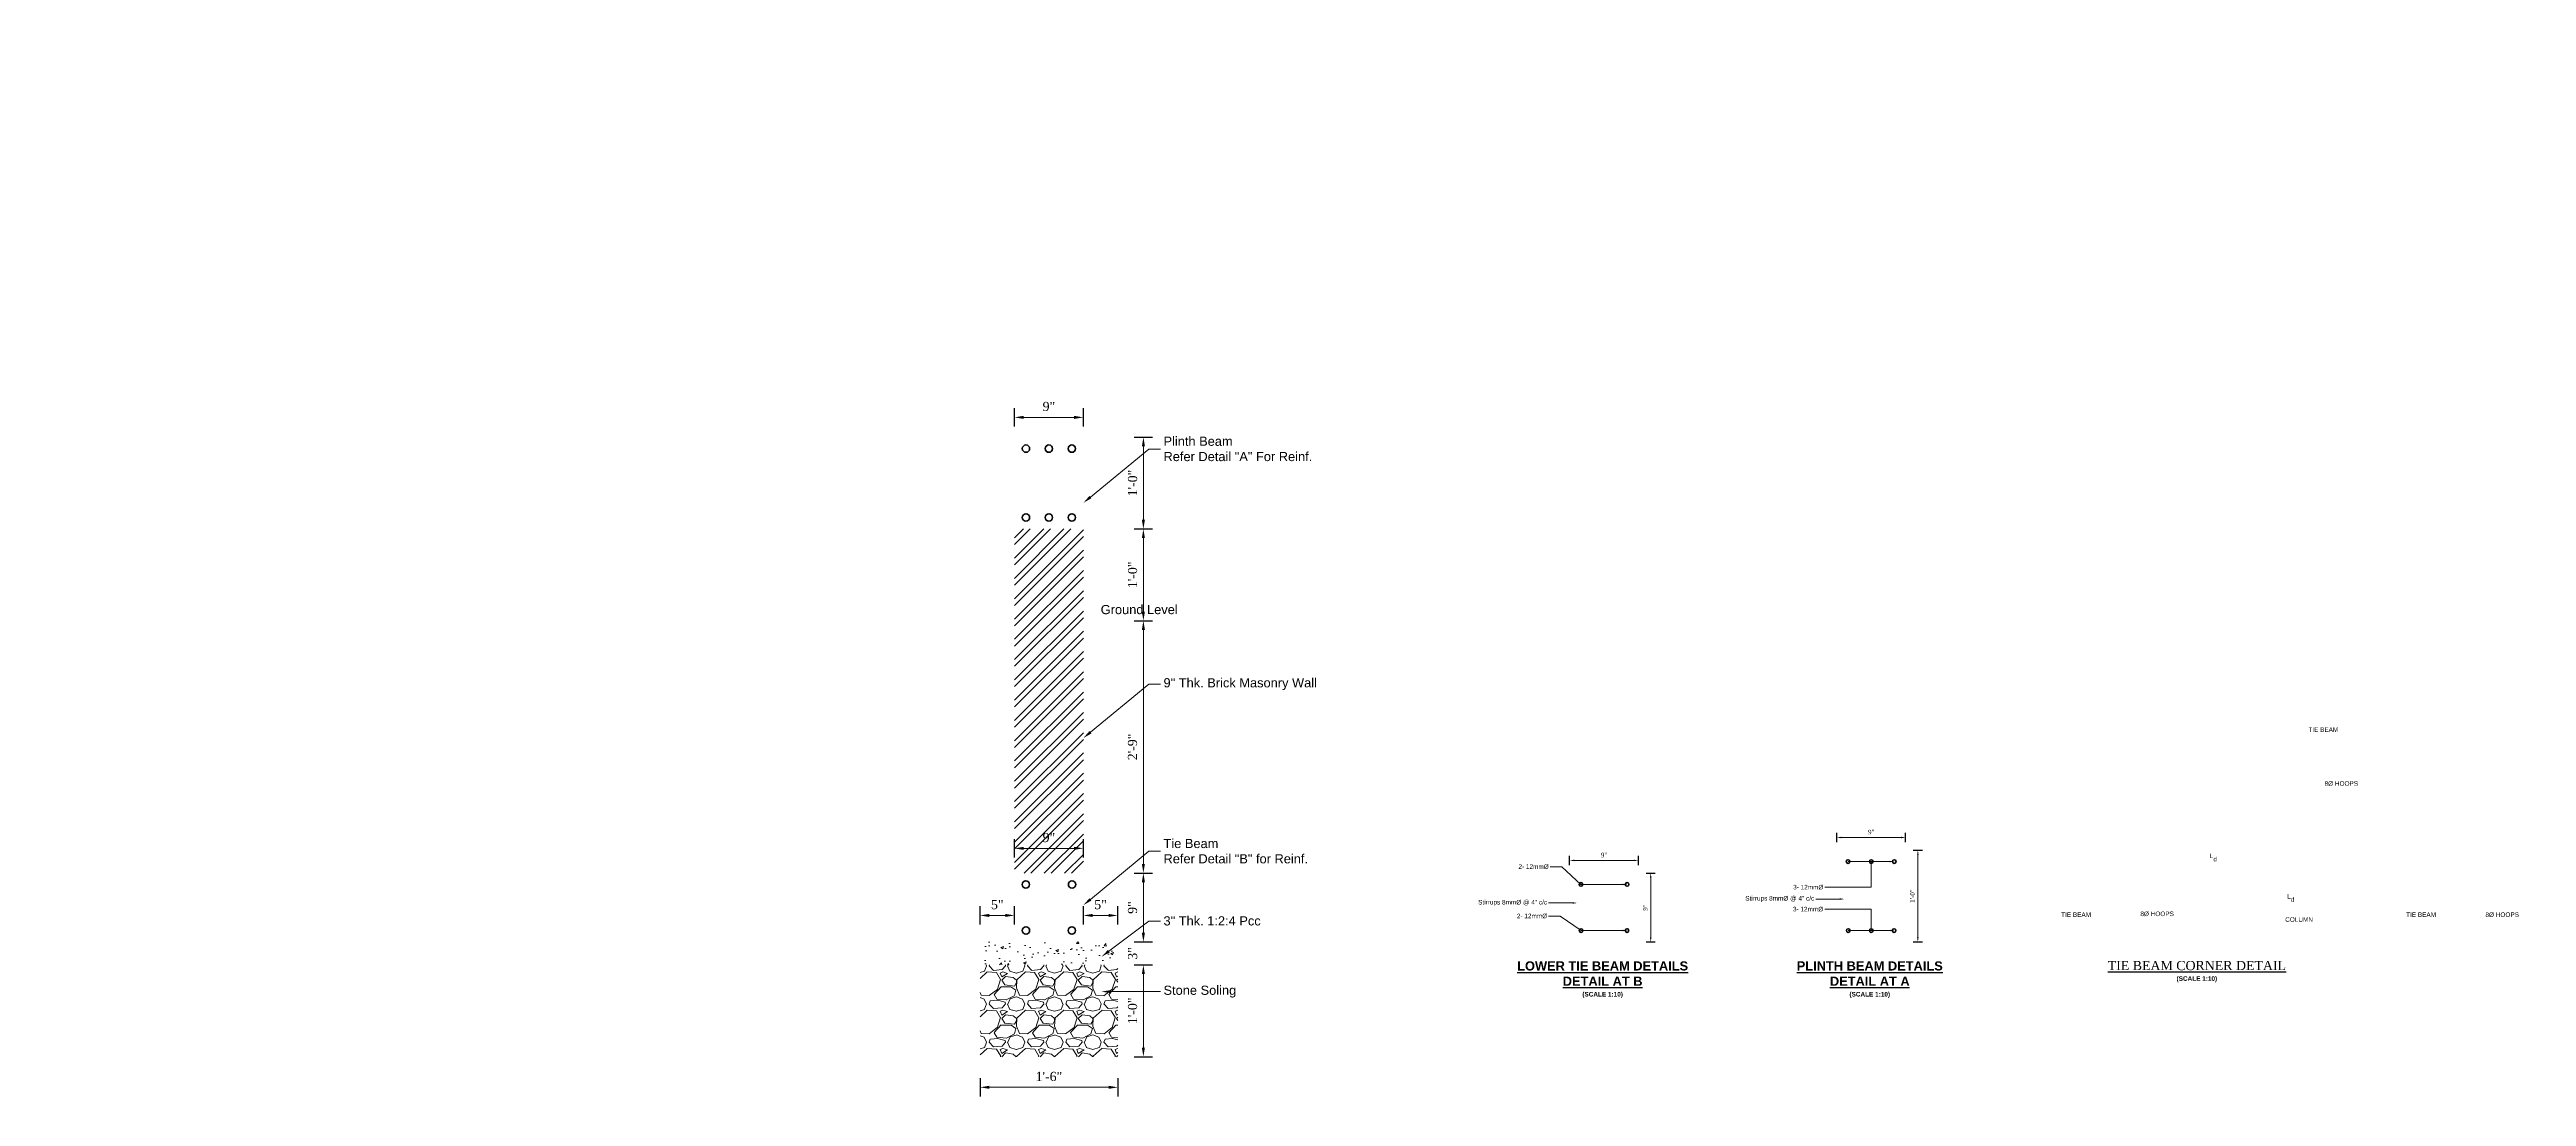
# Model space of a CAD drawing. Header units: feet. Extents: x 28652 to 66086, y -6769 to -640.
# Drawn here: x 60995.5 to 61319.3, y -1338 to -1201.1 of the extents above; entities that cross this region are included whole.
import ezdxf
from ezdxf import colors
from ezdxf.entities.mleader import LeaderData, LeaderLine
from ezdxf.math import Vec2, Vec3

# ---------------------------------------------------------------- set-up
doc = ezdxf.new("R2010")
doc.units = ezdxf.units.FT
doc.header["$LTSCALE"] = 50
doc.header["$MEASUREMENT"] = 0
doc.header["$PDMODE"] = 34
for name, color, linetype, lineweight in [('DIM', 7, 'Continuous', 9), ('IES_WR_Dimension', 7, 'Continuous', 15), ('IES_WR_Hatch ANSI31', 8, 'Continuous', 15), ('IES_WR_Leader', 7, 'Continuous', 15), ('IES_WR_Text Structure', 70, 'Continuous', 20), ('Reinforcement', 1, 'Continuous', 40)]:
    doc.layers.add(name, color=color, linetype=linetype, lineweight=lineweight)
doc.layers.add('IES_WR_TEMPLATE-TITLE TEXT', color=7, linetype='Continuous')
doc.styles.add('arial', font='times.ttf')
doc.styles.add('Arial Annotation', font='arial.ttf', dxfattribs={"height": 0.06})
doc.dimstyles.new('SECS', dxfattribs={"dimtxt": 0.06, "dimasz": 0.06, "dimexe": 0.06, "dimexo": 0, "dimgap": 0.04, "dimtad": 1, "dimdec": 0, "dimzin": 3, "dimdsep": 46, "dimlunit": 4, "dimtxsty": 'arial', "dimcen": 1.25, "dimclrd": 256, "dimclrt": 3, "dimadec": 0, "dimazin": 0, "dimtfac": 1, "dimtdec": 0, "dimtix": 1, "dimtofl": 0, "dimtmove": 2, "dimatfit": 1, "dimfxl": 0.06, "dimfxlon": 1, "dimtolj": 1, "dimtzin": 0, "dimlwd": -1, "dimarcsym": 0})

# ---------------------------------------------------------------- blocks, each defined once
blk = doc.blocks.new('REBAR CUT')
at = {"layer": 'Reinforcement'}
blk.add_circle((0, 0), 0.024, dxfattribs=at)
blk = doc.blocks.new('*D771')
at = {"layer": 'Defpoints', "color": 0, "transparency": 16777216}
for p in [(61117.12, -1332.76), (61135.12, -1332.76), (61135.12, -1336.76)]:
    blk.add_point(p, dxfattribs=at)
at = {"layer": 'IES_WR_Dimension', "color": 0, "lineweight": -2, "transparency": 16777216}
for p, q in [((61117.12, -1335.56), (61117.12, -1337.96)), ((61135.12, -1335.56), (61135.12, -1337.96))]:
    blk.add_line(p, q, dxfattribs=at)
at = {"layer": 'IES_WR_Dimension', "transparency": 16777216}
blk.add_line((61118.32, -1336.76), (61133.92, -1336.76), dxfattribs=at)
for points in [[(61118.32, -1336.56), (61118.32, -1336.96), (61117.12, -1336.76)], [(61133.92, -1336.56), (61133.92, -1336.96), (61135.12, -1336.76)]]:
    blk.add_solid(points, dxfattribs=at)
at = {"layer": 'IES_WR_Dimension', "color": 3, "transparency": 16777216, "insert": (61126.12, -1335.35), "char_height": 1.2, "attachment_point": 5, "style": 'arial'}
blk.add_mtext('\\A1;1\'-6"', dxfattribs=at)
blk = doc.blocks.new('*D772')
at = {"layer": 'Defpoints', "color": 0, "transparency": 16777216}
for p in [(61135.12, -1320.76), (61138.47, -1320.76), (61135.12, -1332.76)]:
    blk.add_point(p, dxfattribs=at)
at = {"layer": 'IES_WR_Dimension', "color": 0, "lineweight": -2, "transparency": 16777216}
for p, q in [((61137.27, -1320.76), (61139.67, -1320.76)), ((61137.27, -1332.76), (61139.67, -1332.76))]:
    blk.add_line(p, q, dxfattribs=at)
at = {"layer": 'IES_WR_Dimension', "transparency": 16777216}
blk.add_line((61138.47, -1331.56), (61138.47, -1321.96), dxfattribs=at)
for points in [[(61138.27, -1321.96), (61138.67, -1321.96), (61138.47, -1320.76)], [(61138.27, -1331.56), (61138.67, -1331.56), (61138.47, -1332.76)]]:
    blk.add_solid(points, dxfattribs=at)
at = {"layer": 'IES_WR_Dimension', "color": 3, "transparency": 16777216, "insert": (61137.06, -1326.76), "char_height": 1.2, "attachment_point": 5, "rotation": 90, "style": 'arial'}
blk.add_mtext('\\A1;1\'-0"', dxfattribs=at)
blk = doc.blocks.new('*D773')
at = {"layer": 'Defpoints', "color": 0, "transparency": 16777216}
for p in [(61135.12, -1317.76), (61138.47, -1317.76), (61135.12, -1320.76)]:
    blk.add_point(p, dxfattribs=at)
at = {"layer": 'IES_WR_Dimension', "color": 0, "lineweight": -2, "transparency": 16777216}
for p, q in [((61137.27, -1317.76), (61139.67, -1317.76)), ((61137.27, -1320.76), (61139.67, -1320.76))]:
    blk.add_line(p, q, dxfattribs=at)
at = {"layer": 'IES_WR_Dimension', "transparency": 16777216}
for p, q in [((61138.47, -1316.56), (61138.47, -1315.36)), ((61138.47, -1321.96), (61138.47, -1323.16))]:
    blk.add_line(p, q, dxfattribs=at)
for points in [[(61138.27, -1316.56), (61138.67, -1316.56), (61138.47, -1317.76)], [(61138.27, -1321.96), (61138.67, -1321.96), (61138.47, -1320.76)]]:
    blk.add_solid(points, dxfattribs=at)
at = {"layer": 'IES_WR_Dimension', "color": 3, "transparency": 16777216, "insert": (61137.06, -1319.26), "char_height": 1.2, "attachment_point": 5, "rotation": 90, "style": 'arial'}
blk.add_mtext('\\A1;3"', dxfattribs=at)
blk = doc.blocks.new('*D774')
at = {"layer": 'Defpoints', "color": 0, "transparency": 16777216}
for p in [(61130.62, -1308.76), (61138.47, -1308.76), (61135.12, -1317.76)]:
    blk.add_point(p, dxfattribs=at)
at = {"layer": 'IES_WR_Dimension', "color": 0, "lineweight": -2, "transparency": 16777216}
for p, q in [((61137.27, -1308.76), (61139.67, -1308.76)), ((61137.27, -1317.76), (61139.67, -1317.76))]:
    blk.add_line(p, q, dxfattribs=at)
at = {"layer": 'IES_WR_Dimension', "transparency": 16777216}
blk.add_line((61138.47, -1316.56), (61138.47, -1309.96), dxfattribs=at)
for points in [[(61138.27, -1309.96), (61138.67, -1309.96), (61138.47, -1308.76)], [(61138.27, -1316.56), (61138.67, -1316.56), (61138.47, -1317.76)]]:
    blk.add_solid(points, dxfattribs=at)
at = {"layer": 'IES_WR_Dimension', "color": 3, "transparency": 16777216, "insert": (61137.05, -1313.26), "char_height": 1.2, "attachment_point": 5, "rotation": 90, "style": 'arial'}
blk.add_mtext('\\A1;9"', dxfattribs=at)
blk = doc.blocks.new('*D775')
at = {"layer": 'Defpoints', "color": 0, "transparency": 16777216}
for p in [(61130.62, -1275.76), (61138.47, -1275.76), (61130.62, -1308.76)]:
    blk.add_point(p, dxfattribs=at)
at = {"layer": 'IES_WR_Dimension', "color": 0, "lineweight": -2, "transparency": 16777216}
for p, q in [((61137.27, -1275.76), (61139.67, -1275.76)), ((61137.27, -1308.76), (61139.67, -1308.76))]:
    blk.add_line(p, q, dxfattribs=at)
at = {"layer": 'IES_WR_Dimension', "transparency": 16777216}
blk.add_line((61138.47, -1307.56), (61138.47, -1276.96), dxfattribs=at)
for points in [[(61138.27, -1276.96), (61138.67, -1276.96), (61138.47, -1275.76)], [(61138.27, -1307.56), (61138.67, -1307.56), (61138.47, -1308.76)]]:
    blk.add_solid(points, dxfattribs=at)
at = {"layer": 'IES_WR_Dimension', "color": 3, "transparency": 16777216, "insert": (61137.05, -1292.26), "char_height": 1.2, "attachment_point": 5, "rotation": 90, "style": 'arial'}
blk.add_mtext('\\A1;2\'-9"', dxfattribs=at)
blk = doc.blocks.new('*D776')
at = {"layer": 'Defpoints', "color": 0, "transparency": 16777216}
for p in [(61130.62, -1263.76), (61138.47, -1263.76), (61130.62, -1275.76)]:
    blk.add_point(p, dxfattribs=at)
at = {"layer": 'IES_WR_Dimension', "color": 0, "lineweight": -2, "transparency": 16777216}
for p, q in [((61137.27, -1263.76), (61139.67, -1263.76)), ((61137.27, -1275.76), (61139.67, -1275.76))]:
    blk.add_line(p, q, dxfattribs=at)
at = {"layer": 'IES_WR_Dimension', "transparency": 16777216}
blk.add_line((61138.47, -1274.56), (61138.47, -1264.96), dxfattribs=at)
for points in [[(61138.27, -1264.96), (61138.67, -1264.96), (61138.47, -1263.76)], [(61138.27, -1274.56), (61138.67, -1274.56), (61138.47, -1275.76)]]:
    blk.add_solid(points, dxfattribs=at)
at = {"layer": 'IES_WR_Dimension', "color": 3, "transparency": 16777216, "insert": (61137.06, -1269.76), "char_height": 1.2, "attachment_point": 5, "rotation": 90, "style": 'arial'}
blk.add_mtext('\\A1;1\'-0"', dxfattribs=at)
blk = doc.blocks.new('*D777')
at = {"layer": 'Defpoints', "color": 0, "transparency": 16777216}
for p in [(61130.62, -1251.76), (61138.47, -1251.76), (61130.62, -1263.76)]:
    blk.add_point(p, dxfattribs=at)
at = {"layer": 'IES_WR_Dimension', "color": 0, "lineweight": -2, "transparency": 16777216}
for p, q in [((61137.27, -1251.76), (61139.67, -1251.76)), ((61137.27, -1263.76), (61139.67, -1263.76))]:
    blk.add_line(p, q, dxfattribs=at)
at = {"layer": 'IES_WR_Dimension', "transparency": 16777216}
blk.add_line((61138.47, -1262.56), (61138.47, -1252.96), dxfattribs=at)
for points in [[(61138.27, -1252.96), (61138.67, -1252.96), (61138.47, -1251.76)], [(61138.27, -1262.56), (61138.67, -1262.56), (61138.47, -1263.76)]]:
    blk.add_solid(points, dxfattribs=at)
at = {"layer": 'IES_WR_Dimension', "color": 3, "transparency": 16777216, "insert": (61137.06, -1257.76), "char_height": 1.2, "attachment_point": 5, "rotation": 90, "style": 'arial'}
blk.add_mtext('\\A1;1\'-0"', dxfattribs=at)
blk = doc.blocks.new('*D778')
at = {"layer": 'Defpoints', "color": 0, "transparency": 16777216}
for p in [(61121.62, -1314.29), (61117.12, -1317.76), (61121.62, -1317.76)]:
    blk.add_point(p, dxfattribs=at)
at = {"layer": 'IES_WR_Dimension', "color": 0, "lineweight": -2, "transparency": 16777216}
for p, q in [((61117.12, -1315.49), (61117.12, -1313.09)), ((61121.62, -1315.49), (61121.62, -1313.09))]:
    blk.add_line(p, q, dxfattribs=at)
at = {"layer": 'IES_WR_Dimension', "transparency": 16777216}
blk.add_line((61118.32, -1314.29), (61120.42, -1314.29), dxfattribs=at)
for points in [[(61118.32, -1314.09), (61118.32, -1314.49), (61117.12, -1314.29)], [(61120.42, -1314.09), (61120.42, -1314.49), (61121.62, -1314.29)]]:
    blk.add_solid(points, dxfattribs=at)
at = {"layer": 'IES_WR_Dimension', "color": 3, "transparency": 16777216, "insert": (61119.37, -1312.88), "char_height": 1.2, "attachment_point": 5, "style": 'arial'}
blk.add_mtext('\\A1;5"', dxfattribs=at)
blk = doc.blocks.new('*D779')
at = {"layer": 'Defpoints', "color": 0, "transparency": 16777216}
for p in [(61130.62, -1314.29), (61130.62, -1317.76), (61135.12, -1317.76)]:
    blk.add_point(p, dxfattribs=at)
at = {"layer": 'IES_WR_Dimension', "color": 0, "lineweight": -2, "transparency": 16777216}
for p, q in [((61130.62, -1315.49), (61130.62, -1313.09)), ((61135.12, -1315.49), (61135.12, -1313.09))]:
    blk.add_line(p, q, dxfattribs=at)
at = {"layer": 'IES_WR_Dimension', "transparency": 16777216}
blk.add_line((61133.92, -1314.29), (61131.82, -1314.29), dxfattribs=at)
for points in [[(61131.82, -1314.09), (61131.82, -1314.49), (61130.62, -1314.29)], [(61133.92, -1314.09), (61133.92, -1314.49), (61135.12, -1314.29)]]:
    blk.add_solid(points, dxfattribs=at)
at = {"layer": 'IES_WR_Dimension', "color": 3, "transparency": 16777216, "insert": (61132.87, -1312.88), "char_height": 1.2, "attachment_point": 5, "style": 'arial'}
blk.add_mtext('\\A1;5"', dxfattribs=at)
blk = doc.blocks.new('*D780')
at = {"layer": 'Defpoints', "color": 0, "transparency": 16777216}
for p in [(61130.62, -1305.52), (61121.62, -1308.76), (61130.62, -1308.76)]:
    blk.add_point(p, dxfattribs=at)
at = {"layer": 'IES_WR_Dimension', "color": 0, "lineweight": -2, "transparency": 16777216}
for p, q in [((61121.62, -1306.72), (61121.62, -1304.32)), ((61130.62, -1306.72), (61130.62, -1304.32))]:
    blk.add_line(p, q, dxfattribs=at)
at = {"layer": 'IES_WR_Dimension', "transparency": 16777216}
blk.add_line((61122.82, -1305.52), (61129.42, -1305.52), dxfattribs=at)
for points in [[(61122.82, -1305.32), (61122.82, -1305.72), (61121.62, -1305.52)], [(61129.42, -1305.32), (61129.42, -1305.72), (61130.62, -1305.52)]]:
    blk.add_solid(points, dxfattribs=at)
at = {"layer": 'IES_WR_Dimension', "color": 3, "transparency": 16777216, "insert": (61126.12, -1304.11), "char_height": 1.2, "attachment_point": 5, "style": 'arial'}
blk.add_mtext('\\A1;9"', dxfattribs=at)
blk = doc.blocks.new('*D781')
at = {"layer": 'Defpoints', "color": 0, "transparency": 16777216}
for p in [(61121.62, -1249.17), (61121.62, -1251.76), (61130.62, -1251.76)]:
    blk.add_point(p, dxfattribs=at)
at = {"layer": 'IES_WR_Dimension', "color": 0, "lineweight": -2, "transparency": 16777216}
for p, q in [((61121.62, -1250.37), (61121.62, -1247.97)), ((61130.62, -1250.37), (61130.62, -1247.97))]:
    blk.add_line(p, q, dxfattribs=at)
at = {"layer": 'IES_WR_Dimension', "transparency": 16777216}
blk.add_line((61129.42, -1249.17), (61122.82, -1249.17), dxfattribs=at)
for points in [[(61122.82, -1248.97), (61122.82, -1249.37), (61121.62, -1249.17)], [(61129.42, -1248.97), (61129.42, -1249.37), (61130.62, -1249.17)]]:
    blk.add_solid(points, dxfattribs=at)
at = {"layer": 'IES_WR_Dimension', "color": 3, "transparency": 16777216, "insert": (61126.12, -1247.75), "char_height": 1.2, "attachment_point": 5, "style": 'arial'}
blk.add_mtext('\\A1;9"', dxfattribs=at)
blk = doc.blocks.new('*D782')
at = {"layer": 'Defpoints', "color": 0, "transparency": 16777216}
for p in [(61203.19, -1307.1), (61194.19, -1308.76), (61203.19, -1308.76)]:
    blk.add_point(p, dxfattribs=at)
at = {"layer": 'IES_WR_Dimension', "color": 0, "lineweight": -2, "transparency": 16777216}
for p, q in [((61194.19, -1307.7), (61194.19, -1306.5)), ((61203.19, -1307.7), (61203.19, -1306.5))]:
    blk.add_line(p, q, dxfattribs=at)
at = {"layer": 'IES_WR_Dimension', "transparency": 16777216}
blk.add_line((61194.79, -1307.1), (61202.59, -1307.1), dxfattribs=at)
for points in [[(61194.79, -1307), (61194.79, -1307.2), (61194.19, -1307.1)], [(61202.59, -1307), (61202.59, -1307.2), (61203.19, -1307.1)]]:
    blk.add_solid(points, dxfattribs=at)
at = {"layer": 'IES_WR_Dimension', "color": 3, "transparency": 16777216, "insert": (61198.69, -1306.4), "char_height": 0.6, "attachment_point": 5, "style": 'arial'}
blk.add_mtext('\\A1;9"', dxfattribs=at)
blk = doc.blocks.new('*D783')
at = {"layer": 'Defpoints', "color": 0, "transparency": 16777216}
for p in [(61203.19, -1308.76), (61204.79, -1308.76), (61203.19, -1317.76)]:
    blk.add_point(p, dxfattribs=at)
at = {"layer": 'IES_WR_Dimension', "color": 0, "lineweight": -2, "transparency": 16777216}
for p, q in [((61204.19, -1308.76), (61205.39, -1308.76)), ((61204.19, -1317.76), (61205.39, -1317.76))]:
    blk.add_line(p, q, dxfattribs=at)
at = {"layer": 'IES_WR_Dimension', "transparency": 16777216}
blk.add_line((61204.79, -1317.16), (61204.79, -1309.36), dxfattribs=at)
for points in [[(61204.69, -1309.36), (61204.89, -1309.36), (61204.79, -1308.76)], [(61204.69, -1317.16), (61204.89, -1317.16), (61204.79, -1317.76)]]:
    blk.add_solid(points, dxfattribs=at)
at = {"layer": 'IES_WR_Dimension', "color": 3, "transparency": 16777216, "insert": (61204.08, -1313.26), "char_height": 0.6, "attachment_point": 5, "rotation": 90, "style": 'arial'}
blk.add_mtext('\\A1;9"', dxfattribs=at)
blk = doc.blocks.new('*D784')
at = {"layer": 'Defpoints', "color": 0, "transparency": 16777216}
for p in [(61238.11, -1304.1), (61229.11, -1305.76), (61238.11, -1305.76)]:
    blk.add_point(p, dxfattribs=at)
at = {"layer": 'IES_WR_Dimension', "color": 0, "lineweight": -2, "transparency": 16777216}
for p, q in [((61229.11, -1304.7), (61229.11, -1303.5)), ((61238.11, -1304.7), (61238.11, -1303.5))]:
    blk.add_line(p, q, dxfattribs=at)
at = {"layer": 'IES_WR_Dimension', "transparency": 16777216}
blk.add_line((61229.71, -1304.1), (61237.51, -1304.1), dxfattribs=at)
for points in [[(61229.71, -1304), (61229.71, -1304.2), (61229.11, -1304.1)], [(61237.51, -1304), (61237.51, -1304.2), (61238.11, -1304.1)]]:
    blk.add_solid(points, dxfattribs=at)
at = {"layer": 'IES_WR_Dimension', "color": 3, "transparency": 16777216, "insert": (61233.61, -1303.4), "char_height": 0.6, "attachment_point": 5, "style": 'arial'}
blk.add_mtext('\\A1;9"', dxfattribs=at)
blk = doc.blocks.new('*D785')
at = {"layer": 'Defpoints', "color": 0, "transparency": 16777216}
for p in [(61238.11, -1305.76), (61239.71, -1305.76), (61238.11, -1317.76)]:
    blk.add_point(p, dxfattribs=at)
at = {"layer": 'IES_WR_Dimension', "color": 0, "lineweight": -2, "transparency": 16777216}
for p, q in [((61239.11, -1305.76), (61240.31, -1305.76)), ((61239.11, -1317.76), (61240.31, -1317.76))]:
    blk.add_line(p, q, dxfattribs=at)
at = {"layer": 'IES_WR_Dimension', "transparency": 16777216}
blk.add_line((61239.71, -1317.16), (61239.71, -1306.36), dxfattribs=at)
for points in [[(61239.61, -1306.36), (61239.81, -1306.36), (61239.71, -1305.76)], [(61239.61, -1317.16), (61239.81, -1317.16), (61239.71, -1317.76)]]:
    blk.add_solid(points, dxfattribs=at)
at = {"layer": 'IES_WR_Dimension', "color": 3, "transparency": 16777216, "insert": (61239, -1311.76), "char_height": 0.6, "attachment_point": 5, "rotation": 90, "style": 'arial'}
blk.add_mtext('\\A1;1\'-0"', dxfattribs=at)

msp = doc.modelspace()

# ---------------------------------------------------------------- hatches: boundary and pattern name
at = {"layer": 'IES_WR_Hatch ANSI31'}
h = msp.add_hatch(dxfattribs=at)
h.set_pattern_fill('ANSI32', color=256, scale=0.25)
h.set_pattern_definition([(45, (60606.8294, -1275.9032), (-1.325825, 1.325825), []), (45, (60607.7133, -1275.9032), (-1.325825, 1.325825), [])])
h.paths.add_polyline_path([(61121.62, -1308.76), (61130.62, -1308.76), (61130.62, -1263.76), (61121.62, -1263.76)])
h = msp.add_hatch(dxfattribs=at)
h.set_pattern_fill('AR-CONC', color=256, scale=0.025)
h.set_pattern_definition([(50, (60606.8294, -1275.9032), (3.586301, -0.31376), [0.375, -4.125]), (355, (60606.8294, -1275.9032), (-0.693757, 3.76096), [0.3, -3.3]), (100.45144, (60607.1283, -1275.9293), (2.892544, 3.4472), [0.3187, -3.50571]), (46.1842, (60606.8294, -1274.903), (5.336207, -0.827596), [0.5625, -6.1875]), (96.6356, (60607.274, -1274.972), (4.67331, 4.870593), [0.47805, -5.25857]), (351.1842, (60606.8294, -1274.903), (4.67331, 4.870593), [0.45, -4.95]), (21, (60607.3294, -1275.1532), (2.984535, -2.013094), [0.375, -4.125]), (326, (60607.3294, -1275.1532), (1.216577, 3.62575), [0.3, -3.3]), (71.45144, (60607.578, -1275.321), (4.201112, 1.612656), [0.3187, -3.50571]), (37.5, (60606.8294, -1275.9032), (0.0607993, 1.6644693), [0, -3.26, 0, -3.35, 0, -3.3125]), (7.5, (60606.8294, -1275.9032), (1.3153477, 1.9720586), [0, -1.91, 0, -3.185, 0, -1.2625]), (327.5, (60605.7144, -1275.9032), (2.6691122, -0.1127744), [0, -1.25, 0, -3.9, 0, -5.175]), (317.5, (60605.2144, -1275.9032), (2.915931, 0.500525), [0, -1.625, 0, -2.59, 0, -3.675])])
h.paths.add_polyline_path([(61126.12, -1320.76), (61135.12, -1320.76), (61135.12, -1317.76), (61126.12, -1317.76)])
h.paths.add_polyline_path([(61126.12, -1320.76), (61126.12, -1317.76), (61121.62, -1317.76), (61117.12, -1317.76), (61117.12, -1320.76)])
h = msp.add_hatch(dxfattribs=at)
h.set_pattern_fill('GRAVEL', color=256, scale=0.25)
h.set_pattern_definition([(228.01279, (60610.42942, -1270.9032), (-40, -45), [0.67268, -66.59544]), (184.96974, (60609.97942, -1271.40319), (60, 5), [1.15434, -114.279624]), (132.51045, (60608.82942, -1271.5032), (50, -55), [0.81394, -80.580163]), (267.27369, (60606.87942, -1272.75319), (5, 100), [1.05119, -104.06779]), (292.833654, (60606.82942, -1273.80319), (-25, 60), [1.030775, -102.046866]), (357.27369, (60607.22942, -1274.75319), (-100, 5), [1.05119, -104.06779]), (37.69424, (60608.27942, -1274.80319), (-65, -50), [1.390145, -137.624243]), (72.25533, (60609.37942, -1273.95319), (35, 110), [1.31244, -129.931607]), (121.429566, (60609.77942, -1272.70319), (-40, 65), [1.05475, -104.420366]), (175.23636, (60609.22942, -1271.8032), (55, -5), [1.20416, -59.003813]), (222.397438, (60608.02942, -1271.70319), (-60, -55), [1.55724, -154.166875]), (138.81407, (60611.8294, -1272.8032), (-35, 30), [0.531505, -52.619224]), (171.469234, (60611.42942, -1272.45319), (65, -10), [1.011185, -100.107557]), (225, (60610.4294, -1272.3032), (-6e-16, -5), [0.707105, -6.363963]), (203.19859, (60610.0794, -1271.7032), (25, 10), [0.38079, -37.698076]), (291.8014, (60609.7294, -1271.8532), (-5, 15), [0.538515, -26.38731]), (30.96376, (60609.9294, -1272.3532), (15, 10), [0.874645, -28.280114]), (161.56505, (60610.6794, -1271.9032), (10, -5), [0.632455, -15.178933]), (16.38954, (60606.82942, -1271.85319), (50, 15), [0.886, -87.714226]), (70.346176, (60607.67942, -1271.6032), (-20, -55), [0.743305, -73.58704]), (293.19859, (60610.6794, -1270.9032), (-10, 25), [0.761575, -37.31729]), (343.61046, (60610.97942, -1271.60319), (-50, 15), [0.886, -87.714226]), (339.44395, (60606.8294, -1274.9532), (-25, 10), [0.8544, -41.86562]), (294.77514, (60607.62942, -1275.2532), (-25, 55), [0.71589, -70.873215]), (66.80141, (60610.7294, -1275.9032), (10, 25), [0.761575, -37.31729]), (17.354025, (60611.02942, -1275.2032), (-65, -20), [0.838155, -82.97712]), (69.44395, (60608.2794, -1275.9032), (-10, -25), [0.4272, -42.29282]), (101.30993, (60610.4294, -1275.9032), (-5, 20), [0.25495, -25.240148]), (165.96376, (60610.3794, -1275.6532), (15, -5), [1.030775, -19.584753]), (186.009006, (60609.37942, -1275.40319), (50, 5), [0.95525, -94.569616]), (303.69007, (60609.9294, -1272.8032), (-5, 10), [0.72111, -17.306646]), (353.157227, (60610.32942, -1273.40319), (85, -10), [1.25897, -124.637813]), (60.9454, (60611.5794, -1273.5532), (-20, -35), [0.51478, -50.96337]), (90, (60611.8294, -1273.103), (-5, 5), [0.3, -4.7]), (120.25644, (60609.27942, -1275.2532), (20, -35), [0.69462, -68.7676]), (48.01279, (60608.92942, -1274.6532), (40, 45), [1.34536, -65.92276]), (0, (60609.8294, -1273.653), (5, 5), [1.3, -3.7]), (325.304846, (60611.12942, -1273.6532), (50, -35), [0.79057, -78.26637]), (254.0546, (60611.7794, -1274.1032), (-5, -20), [0.72801, -35.67254]), (207.645975, (60611.57942, -1274.80319), (-95, -50), [1.185325, -117.34737]), (175.42608, (60610.52942, -1275.35319), (-65, 5), [1.253995, -124.145367])])
h.paths.add_polyline_path([(61126.12, -1320.76), (61117.12, -1320.76), (61117.12, -1332.76), (61126.12, -1332.76)])
h.paths.add_polyline_path([(61135.12, -1320.76), (61126.12, -1320.76), (61126.12, -1332.76), (61135.12, -1332.76)])

# ---------------------------------------------------------------- block references
for p, xscale, yscale, zscale in [((61123.12, -1253.26), 20, 20, 20), ((61126.12, -1253.26), 20, 20, 20), ((61129.12, -1253.26), -20, 20, 20), ((61230.59, -1307.24), 10, 10, 10), ((61233.61, -1307.24), 10, 10, 10), ((61236.63, -1307.24), -10, 10, 10), ((61123.1, -1310.24), 20, 20, 20), ((61129.14, -1310.24), -20, 20, 20), ((61195.67, -1310.24), 10, 10, 10), ((61201.71, -1310.24), -10, 10, 10), ((61123.12, -1316.26), 20, 20, 20), ((61129.12, -1316.26), 20, 20, 20), ((61195.69, -1316.26), 10, 10, 10), ((61201.69, -1316.26), 10, 10, 10), ((61230.61, -1316.26), 10, 10, 10), ((61233.61, -1316.26), 10, 10, 10), ((61236.61, -1316.26), 10, 10, 10)]:
    msp.add_blockref('REBAR CUT', p, dxfattribs=dict(xscale=xscale, yscale=yscale, zscale=zscale))
at = {"yscale": 20, "zscale": 20, "rotation": 180}
for p, xscale in [((61123.12, -1262.26), -20), ((61126.12, -1262.26), -20), ((61129.12, -1262.26), 20)]:
    msp.add_blockref('REBAR CUT', p, dxfattribs=dict(at, xscale=xscale))

# ---------------------------------------------------------------- texts
at = {"layer": 'IES_WR_TEMPLATE-TITLE TEXT', "char_height": 1.2, "width": 30.6909, "attachment_point": 1, "style": 'Arial Annotation'}
for s, insert in [('\\pxqc;{\\fArial|b1|i0|c0|p34;\\LLOWER TIE BEAM DETAILS\\PDETAIL AT B\\P\\H0.5x;\\l(SCALE 1:10)}', (61183.16, -1320.29)), ('\\pxqc;{\\fArial|b1|i0|c0|p34;\\LPLINTH BEAM DETAILS\\PDETAIL AT A\\P\\H0.5x;\\l(SCALE 1:10)}', (61218.08, -1320.29)), ('\\pxqc;{\\fTimes New Roman|b0|i0|c0|p18;\\LTIE BEAM CORNER DETAIL\\P\\fArial|b1|i0|c0|p34;\\H0.5x;\\l(SCALE 1:10)}', (61260.84, -1320.24))]:
    msp.add_mtext(s, dxfattribs=dict(at, insert=insert))
at = {"layer": 'IES_WR_Text Structure', "style": 'Arial Annotation'}
for s, insert, char_height, width, attachment_point in [('Ground Level', (61132.89, -1273.7), 1.2, 61.3817, 1), ('TIE BEAM', (61290.76, -1289.99), 0.6, 15.1251, 4), ('TIE BEAM', (61258.44, -1314.19), 0.6, 15.1251, 4), ('COLUMN', (61287.73, -1314.83), 0.6, 15.1251, 4), ('TIE BEAM', (61303.54, -1314.19), 0.6, 15.1251, 4)]:
    msp.add_mtext(s, dxfattribs=dict(at, insert=insert, char_height=char_height, width=width, attachment_point=attachment_point))
at = {"layer": 'IES_WR_Text Structure', "char_height": 0.6, "attachment_point": 5, "style": 'Arial Annotation'}
for s, insert in [('\\A1;8%%C HOOPS', (61295.07, -1297.05)), ('\\A1;L{\\S^ d;}', (61278.34, -1306.71)), ('\\A1;8%%C HOOPS', (61270.99, -1314.09)), ('\\A1;L{\\S^ d;}', (61288.47, -1311.99)), ('\\A1;8%%C HOOPS', (61316.1, -1314.2))]:
    msp.add_mtext(s, dxfattribs=dict(at, insert=insert))

# ---------------------------------------------------------------- dimensions: what is measured, and where the dimension line sits
at = {"layer": 'IES_WR_Dimension'}
for base, p1, p2, picture, middle in [((61121.62, -1249.17), (61130.62, -1251.76), (61121.62, -1251.76), '*D781', (61126.12, -1247.75)), ((61130.62, -1305.52), (61121.62, -1308.76), (61130.62, -1308.76), '*D780', (61126.12, -1304.11)), ((61238.11, -1304.1), (61229.11, -1305.76), (61238.11, -1305.76), '*D784', (61233.61, -1303.4)), ((61203.19, -1307.1), (61194.19, -1308.76), (61203.19, -1308.76), '*D782', (61198.69, -1306.4)), ((61121.62022423, -1314.2935184), (61117.12022423, -1317.76272755), (61121.62022423, -1317.76272755), '*D778', (61119.37022423, -1312.88313628)), ((61130.62022423, -1314.2935184), (61135.12022423, -1317.76272755), (61130.62022423, -1317.76272755), '*D779', (61132.87022423, -1312.88313628)), ((61135.12, -1336.76), (61117.12, -1332.76), (61135.12, -1332.76), '*D771', (61126.12, -1335.35))]:
    dim = msp.add_linear_dim(base=base, p1=p1, p2=p2, dimstyle='SECS', override={"dimscale": 0, "dimtix": 1, "dimtofl": 0, "dimtmove": 2, "dimatfit": 1}, dxfattribs=at)
    dim.commit()
    dim.dimension.update_dxf_attribs({"geometry": picture, "text_midpoint": middle})
for base, p1, p2, picture, middle in [((61138.47, -1251.76), (61130.62, -1263.76), (61130.62, -1251.76), '*D777', (61137.06, -1257.76)), ((61138.47, -1263.76), (61130.62, -1275.76), (61130.62, -1263.76), '*D776', (61137.06, -1269.76)), ((61138.47, -1275.76), (61130.62, -1308.76), (61130.62, -1275.76), '*D775', (61137.05, -1292.26)), ((61239.71, -1305.76), (61238.11, -1317.76), (61238.11, -1305.76), '*D785', (61239, -1311.76)), ((61138.47, -1308.76), (61135.12, -1317.76), (61130.62, -1308.76), '*D774', (61137.05, -1313.26)), ((61204.79, -1308.76), (61203.19, -1317.76), (61203.19, -1308.76), '*D783', (61204.08, -1313.26)), ((61138.47, -1317.76), (61135.12, -1320.76), (61135.12, -1317.76), '*D773', (61137.06, -1319.26)), ((61138.47, -1320.76), (61135.12, -1332.76), (61135.12, -1320.76), '*D772', (61137.06, -1326.76))]:
    dim = msp.add_linear_dim(base=base, p1=p1, p2=p2, angle=90, dimstyle='SECS', override={"dimscale": 0, "dimtix": 1, "dimtofl": 0, "dimtmove": 2, "dimatfit": 1}, dxfattribs=at)
    dim.commit()
    dim.dimension.update_dxf_attribs({"geometry": picture, "text_midpoint": middle})

# ---------------------------------------------------------------- leaders
at = {"layer": 'DIM', "ltscale": 0.1}
ml = msp.add_multileader_mtext('Standard', dxfattribs=at)
ml.set_content('SPACE BAR 20%%C 2nos', color=256, style='Arial Annotation')
ml.set_leader_properties(color=256, linetype='ByLayer', lineweight=-1)
ml.build(insert=Vec2(0, 0))
ml.multileader.update_dxf_attribs({"text_left_attachment_type": 2, "text_right_attachment_type": 2, "dogleg_length": 0.119, "arrow_head_size": 2.4, "scale": 40})
ctx = ml.context
ctx.base_point, ctx.scale, ctx.char_height, ctx.arrow_head_size, ctx.landing_gap_size, ctx.plane_origin = Vec3(60121.99, -1202.47), 40, 2.4, 2.4, 0.8, Vec3(60117.25, -1224.71)
ctx.left_attachment, ctx.right_attachment = 2, 2
notes = []
notes.append((ctx, [(0, (1, 1, 0), (60117.25, -1202.47), (1, 0), 4.74, [(0, [(60116.52, -1225.43)], 0, [])])]))
ctx.mtext.insert, ctx.mtext.width, ctx.mtext.flow_direction = Vec3(60122.79, -1201.17), 58.0768, 5
at = {"layer": 'IES_WR_Leader'}
ml = msp.add_multileader_mtext('Standard', dxfattribs=at)
ml.set_content('Plinth Beam^JRefer Detail "A" For Reinf.', color=256, style='Arial Annotation')
ml.set_leader_properties(color=256, linetype='ByLayer', lineweight=-1)
ml.build(insert=Vec2(0, 0))
ml.multileader.update_dxf_attribs({"text_left_attachment_type": 2, "text_right_attachment_type": 2, "dogleg_length": 0.0749, "arrow_head_size": 1.2, "scale": 20})
ctx = ml.context
ctx.base_point, ctx.scale, ctx.char_height, ctx.arrow_head_size, ctx.landing_gap_size, ctx.plane_origin = Vec3(61140.7, -1253.31), 20, 1.2, 1.2, 0.4, Vec3(61132.99, -1264.19)
ctx.left_attachment, ctx.right_attachment = 2, 2
notes.append((ctx, [(0, (1, 1, 0), (61139.2, -1253.31), (1, 0), 1.5, [(0, [(61130.62, -1260.35)], 0, [])])]))
ctx.mtext.insert, ctx.mtext.flow_direction = Vec3(61141.1, -1251.69), 5
ml = msp.add_multileader_mtext('Standard', dxfattribs=at)
ml.set_content('9" Thk. Brick Masonry Wall', color=256, style='Arial Annotation')
ml.set_leader_properties(color=256, linetype='ByLayer', lineweight=-1)
ml.build(insert=Vec2(0, 0))
ml.multileader.update_dxf_attribs({"text_left_attachment_type": 2, "text_right_attachment_type": 2, "dogleg_length": 0.0749, "arrow_head_size": 1.2, "scale": 20})
ctx = ml.context
ctx.base_point, ctx.scale, ctx.char_height, ctx.arrow_head_size, ctx.landing_gap_size, ctx.plane_origin = Vec3(61140.7, -1284.05), 20, 1.2, 1.2, 0.4, Vec3(61132.99, -1294.93)
ctx.left_attachment, ctx.right_attachment = 2, 2
notes.append((ctx, [(0, (1, 1, 0), (61139.2, -1284.05), (1, 0), 1.5, [(0, [(61130.62, -1291.1)], 0, [])])]))
ctx.mtext.insert, ctx.mtext.flow_direction = Vec3(61141.1, -1283.27), 5
ml = msp.add_multileader_mtext('Standard', dxfattribs=at)
ml.set_content('Tie Beam\\PRefer Detail "B" for Reinf.', color=256, style='Arial Annotation')
ml.set_leader_properties(color=256, linetype='ByLayer', lineweight=-1)
ml.build(insert=Vec2(0, 0))
ml.multileader.update_dxf_attribs({"text_left_attachment_type": 2, "text_right_attachment_type": 2, "dogleg_length": 0.0749, "arrow_head_size": 1.2, "scale": 20})
ctx = ml.context
ctx.base_point, ctx.scale, ctx.char_height, ctx.arrow_head_size, ctx.landing_gap_size, ctx.plane_origin = Vec3(61140.7, -1305.9), 20, 1.2, 1.2, 0.4, Vec3(61132.99, -1316.78)
ctx.left_attachment, ctx.right_attachment = 2, 2
notes.append((ctx, [(0, (1, 1, 0), (61139.2, -1305.9), (1, 0), 1.5, [(0, [(61130.62, -1312.95)], 0, [])])]))
ctx.mtext.insert, ctx.mtext.flow_direction = Vec3(61141.1, -1304.28), 5
ml = msp.add_multileader_mtext('Standard', dxfattribs=at)
ml.set_content('2- 12mm%%C', color=256, style='Arial Annotation')
ml.set_leader_properties(color=256, linetype='ByLayer', lineweight=-1)
ml.build(insert=Vec2(0, 0))
ml.multileader.update_dxf_attribs({"text_left_attachment_type": 2, "text_right_attachment_type": 2, "dogleg_length": 0.15, "arrow_head_size": 0.6, "scale": 10})
ctx = ml.context
ctx.base_point, ctx.scale, ctx.char_height, ctx.arrow_head_size, ctx.landing_gap_size, ctx.plane_origin = Vec3(61187.36, -1307.93), 10, 0.6, 0.6, 0.2, Vec3(61201.71, -1310.24)
ctx.left_attachment, ctx.right_attachment, ctx.text_align_type = 2, 2, 2
notes.append((ctx, [(0, (1, 1, 0), (61193.16, -1307.93), (-1, 0), 1.5, [(1, [(61201.71, -1310.24), (61195.67, -1310.24)], 0, [])])]))
ctx.mtext.insert, ctx.mtext.alignment, ctx.mtext.flow_direction = Vec3(61191.46, -1307.6), 3, 5
ml = msp.add_multileader_mtext('Standard', dxfattribs=at)
ml.set_content('3- 12mm%%C', color=256, style='Arial Annotation')
ml.set_leader_properties(color=256, linetype='ByLayer', lineweight=-1)
ml.build(insert=Vec2(0, 0))
ml.multileader.update_dxf_attribs({"text_left_attachment_type": 2, "text_right_attachment_type": 2, "dogleg_length": 0.15, "arrow_head_size": 0.6, "scale": 10})
ctx = ml.context
ctx.base_point, ctx.scale, ctx.char_height, ctx.arrow_head_size, ctx.landing_gap_size, ctx.plane_origin = Vec3(61223.27, -1310.61), 10, 0.6, 0.6, 0.2, Vec3(61236.63, -1310.24)
ctx.left_attachment, ctx.right_attachment, ctx.text_align_type = 2, 2, 2
notes.append((ctx, [(0, (1, 1, 0), (61233.61, -1310.61), (-1, 0), 6.05, [(2, [(61236.63, -1307.24), (61230.59, -1307.24), (61233.61, -1307.24)], 0, [])])]))
ctx.mtext.insert, ctx.mtext.alignment, ctx.mtext.flow_direction = Vec3(61227.37, -1310.29), 3, 5
ml = msp.add_multileader_mtext('Standard', dxfattribs=at)
ml.set_content('3" Thk. 1:2:4 Pcc', color=256, style='Arial Annotation')
ml.set_leader_properties(color=256, linetype='ByLayer', lineweight=-1)
ml.build(insert=Vec2(0, 0))
ml.multileader.update_dxf_attribs({"text_left_attachment_type": 2, "text_right_attachment_type": 2, "dogleg_length": 0.0749, "arrow_head_size": 1.2, "scale": 20})
ctx = ml.context
ctx.base_point, ctx.scale, ctx.char_height, ctx.arrow_head_size, ctx.landing_gap_size, ctx.plane_origin = Vec3(61140.7, -1315.02), 20, 1.2, 1.2, 0.4, Vec3(61132.99, -1325.9)
ctx.left_attachment, ctx.right_attachment = 2, 2
notes.append((ctx, [(0, (1, 1, 0), (61139.2, -1315.02), (1, 0), 1.5, [(0, [(61132.99, -1319.69)], 0, [])])]))
ctx.mtext.insert, ctx.mtext.flow_direction = Vec3(61141.1, -1314.4), 5
ml = msp.add_multileader_mtext('Standard', dxfattribs=at)
ml.set_content('Stirrups 8mm%%C @ 4" c/c', color=256, style='Arial Annotation')
ml.set_leader_properties(color=256, linetype='ByLayer', lineweight=-1)
ml.build(insert=Vec2(0, 0))
ml.multileader.update_dxf_attribs({"text_left_attachment_type": 2, "text_right_attachment_type": 2, "dogleg_length": 0.15, "arrow_head_size": 0.6, "scale": 10})
ctx = ml.context
ctx.base_point, ctx.scale, ctx.char_height, ctx.arrow_head_size, ctx.landing_gap_size, ctx.plane_origin = Vec3(61182.07, -1312.66), 10, 0.6, 0.6, 0.2, Vec3(61195.19, -1312.66)
ctx.left_attachment, ctx.right_attachment, ctx.text_align_type = 2, 2, 2
notes.append((ctx, [(0, (1, 1, 0), (61192.35, -1312.66), (-1, 0), 0.904, [(0, [(61195.19, -1312.66)], 0, [])])]))
ctx.mtext.insert, ctx.mtext.alignment, ctx.mtext.flow_direction = Vec3(61191.25, -1312.26), 3, 5
ml = msp.add_multileader_mtext('Standard', dxfattribs=at)
ml.set_content('2- 12mm%%C', color=256, style='Arial Annotation')
ml.set_leader_properties(color=256, linetype='ByLayer', lineweight=-1)
ml.build(insert=Vec2(0, 0))
ml.multileader.update_dxf_attribs({"text_left_attachment_type": 2, "text_right_attachment_type": 2, "dogleg_length": 0.15, "arrow_head_size": 0.6, "scale": 10})
ctx = ml.context
ctx.base_point, ctx.scale, ctx.char_height, ctx.arrow_head_size, ctx.landing_gap_size, ctx.plane_origin = Vec3(61187.14, -1314.39), 10, 0.6, 0.6, 0.2, Vec3(61201.73, -1316.26)
ctx.left_attachment, ctx.right_attachment, ctx.text_align_type = 2, 2, 2
notes.append((ctx, [(0, (1, 1, 0), (61192.94, -1314.39), (-1, 0), 1.5, [(1, [(61201.73, -1316.26), (61195.69, -1316.26)], 0, [])])]))
ctx.mtext.insert, ctx.mtext.alignment, ctx.mtext.flow_direction = Vec3(61191.25, -1314.06), 3, 5
ml = msp.add_multileader_mtext('Standard', dxfattribs=at)
ml.set_content('Stirrups 8mm%%C @ 4" c/c', color=256, style='Arial Annotation')
ml.set_leader_properties(color=256, linetype='ByLayer', lineweight=-1)
ml.build(insert=Vec2(0, 0))
ml.multileader.update_dxf_attribs({"text_left_attachment_type": 2, "text_right_attachment_type": 2, "dogleg_length": 0.15, "arrow_head_size": 0.6, "scale": 10})
ctx = ml.context
ctx.base_point, ctx.scale, ctx.char_height, ctx.arrow_head_size, ctx.landing_gap_size, ctx.plane_origin = Vec3(61217, -1312.15), 10, 0.6, 0.6, 0.2, Vec3(61230.11, -1312.15)
ctx.left_attachment, ctx.right_attachment, ctx.text_align_type = 2, 2, 2
notes.append((ctx, [(0, (1, 1, 0), (61227.27, -1312.15), (-1, 0), 0.904, [(0, [(61230.11, -1312.15)], 0, [])])]))
ctx.mtext.insert, ctx.mtext.alignment, ctx.mtext.flow_direction = Vec3(61226.17, -1311.75), 3, 5
ml = msp.add_multileader_mtext('Standard', dxfattribs=at)
ml.set_content('3- 12mm%%C', color=256, style='Arial Annotation')
ml.set_leader_properties(color=256, linetype='ByLayer', lineweight=-1)
ml.build(insert=Vec2(0, 0))
ml.multileader.update_dxf_attribs({"text_left_attachment_type": 2, "text_right_attachment_type": 2, "dogleg_length": 0.15, "arrow_head_size": 0.6, "scale": 10})
ctx = ml.context
ctx.base_point, ctx.scale, ctx.char_height, ctx.arrow_head_size, ctx.landing_gap_size, ctx.plane_origin = Vec3(61223.25, -1313.48), 10, 0.6, 0.6, 0.2, Vec3(61236.65, -1316.26)
ctx.left_attachment, ctx.right_attachment, ctx.text_align_type = 2, 2, 2
notes.append((ctx, [(0, (1, 1, 0), (61233.61, -1313.48), (-1, 0), 6.07, [(2, [(61236.65, -1316.26), (61230.61, -1316.26), (61233.61, -1316.26)], 0, [])])]))
ctx.mtext.insert, ctx.mtext.alignment, ctx.mtext.flow_direction = Vec3(61227.34, -1313.16), 3, 5
ml = msp.add_multileader_mtext('Standard', dxfattribs=at)
ml.set_content('Stone Soling', color=256, style='Arial Annotation')
ml.set_leader_properties(color=256, linetype='ByLayer', lineweight=-1)
ml.build(insert=Vec2(0, 0))
ml.multileader.update_dxf_attribs({"text_left_attachment_type": 2, "text_right_attachment_type": 2, "dogleg_length": 0.0749, "arrow_head_size": 1.2, "scale": 20})
ctx = ml.context
ctx.base_point, ctx.scale, ctx.char_height, ctx.arrow_head_size, ctx.landing_gap_size, ctx.plane_origin = Vec3(61140.7, -1324.25), 20, 1.2, 1.2, 0.4, Vec3(61132.99, -1330.46)
ctx.left_attachment, ctx.right_attachment = 2, 2
notes.append((ctx, [(0, (1, 1, 0), (61139.2, -1324.25), (1, 0), 1.5, [(0, [(61132.99, -1324.25)], 0, [])])]))
ctx.mtext.insert, ctx.mtext.flow_direction = Vec3(61141.1, -1323.47), 5
for ctx, leaders in notes:
    for number, flags, end, landing, length, lines in leaders:
        leader = LeaderData()
        leader.index, (leader.has_last_leader_line, leader.has_dogleg_vector, leader.attachment_direction) = number, flags
        leader.last_leader_point, leader.dogleg_vector, leader.dogleg_length = Vec3(end), Vec3(landing), length
        for number, points, colour, breaks in lines:
            line = LeaderLine()
            line.index, line.vertices, line.color, line.breaks = number, Vec3.list(points), colors.encode_raw_color(colour), breaks
            leader.lines.append(line)
        ctx.leaders.append(leader)

doc.saveas('drawing.dxf')
